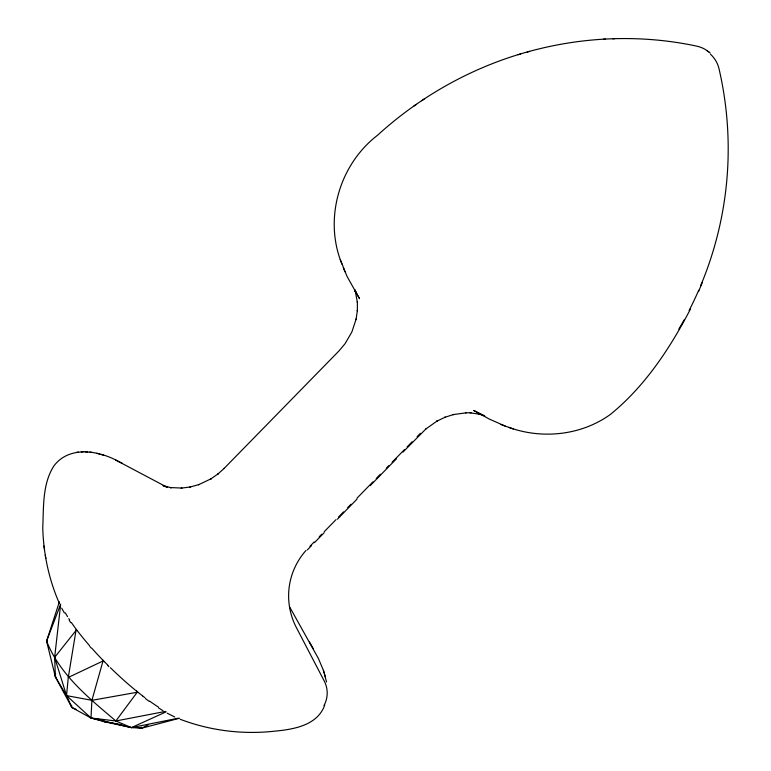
<?xml version="1.0" encoding="UTF-8"?>
<svg xmlns="http://www.w3.org/2000/svg" width="771" height="771" viewBox="0 0 771 771"><rect width="100%" height="100%" fill="white"/><g stroke="black" fill="none" stroke-linecap="round" stroke-linejoin="round"><path stroke-width="1.16" d="M55.531 673.411L55.387 676.928L71.838 707.479L90.988 717.984L104.287 721.685L131.436 727.622L141.748 728.181L179.556 718.235M76.156 629.483L68.282 677.449L66.528 695.606L71.838 707.479L76.165 709.378M60.562 605.264L54.645 657.345L55.387 676.928L66.528 695.606L90.988 717.984L131.436 727.622L178.284 718.196M102.591 659.61L103.015 660.998L91.913 700.319L90.988 717.984L115.862 720.981L131.436 727.622L166.15 711.826M56.216 677.16L55.387 676.928L46.588 641.106L59.386 601.814M165.428 711.421L115.862 720.981C88.944 698.083 59.945 674.972 46.588 641.106L60.697 604.078M698.536 291.592L702.159 282.841M324.736 705.041C317.43 725.839 292.864 729.462 273.888 731.255C242.316 734.638 209.991 730.619 180.298 719.314M690.614 308.757C670.259 347.943 645.086 386.194 610.574 414.287C581.604 435.355 542.225 439.557 508.821 427.365M115.862 720.981L137.18 692.271L138.558 692.522M224.053 468.489L338.864 351.056L345.061 343.702L351.875 331.973L356.173 318.953L356.029 319.618L357.416 310.193L357.349 310.992L357.397 301.557L357.416 302.511L355.238 291.11M309.952 546.282L314.144 541.994M319.184 536.838L321.7 534.264M324.225 531.691L335.973 519.664M338.498 517.09L343.529 511.934M347.731 507.636L351.084 504.205M356.963 498.191L372.923 481.875M376.258 478.463L380.421 474.204M386.261 468.238L388.757 465.674M392.092 462.263L404.602 449.474M407.098 446.92L412.1 441.802M417.101 436.685L420.436 433.273M307.378 549.887L311.359 545.81M314.452 542.649L324.196 532.684M337.332 519.249L357.031 499.097M370.167 485.663L396.439 458.793M403.002 452.076L426.064 428.801M224.139 468.402L217.933 474.02L218.318 473.712L210.801 478.964L211.264 478.704L198.504 484.737L199.072 484.525L189.897 487.07L190.582 486.925L181.175 488.149L181.995 488.072L170.14 487.551L171.335 487.754L163.057 485.653L166.623 487.079M425.679 429.11L437.109 421.005L436.646 421.265L445.252 417.15L444.694 417.352L453.753 414.47L453.078 414.615L466.368 412.793M707.383 50.886C703.904 48.197 699.634 46.674 695.355 45.836C643.804 35.042 589.844 36.401 538.736 48.978C478.858 63.492 423.077 93.725 377.597 135.204C339.23 164.676 323.492 219.031 341.929 264M413.892 106.051L416.379 104.374M421.679 100.731L424.137 99.073M137.074 727.371L141.748 728.181L148.196 724.904M68.282 677.449L103.015 660.998M527.181 52.062L529.629 51.358M518.054 54.712L520.589 53.989M118.965 461.665C99.295 450.64 69.785 445.33 54.105 465.626C42.27 483.668 43.716 506.961 42.762 527.701C43.427 553.79 48.949 579.85 59.531 603.732M137.18 692.271L91.913 700.319L66.528 695.606L54.645 657.345L76.271 630.167L77.379 630.543M76.589 452.326L78.497 452.153M81.244 451.873L83.123 451.71M612.723 38.781L614.564 38.704M603.452 39.186L605.437 39.109M465.453 412.784L471.071 412.832M46.588 641.106L47.233 641.144M470.108 412.822L480.179 414.287M85.176 451.719L87.402 451.931M89.764 452.124L91.942 452.326M97.801 718.842L104.287 721.685L121.847 724.73M481.268 414.528L478.454 413.805L483.822 415.598M96.799 453.29L99.478 454.052M101.02 454.476L103.632 455.227M484.786 415.964L473.712 410.442L489.334 419.096L505.217 426.074M501.025 424.57L513.303 428.975M174.766 717.011L167.201 713.185M167.509 487.474L115.611 460.017M119.139 461.752L122.396 463.352M163.009 710.717L158.585 707.903M149.131 701.321L145.411 698.545M709.069 52.177L710.139 53.054M707.123 50.693L709.204 52.274M107.661 665.44L108.904 666.684M89.908 646.609L91.017 647.862M70.797 622.689L69.226 620.443M103.593 720.509L104.287 721.685M64.417 612.993L61.68 608.146M326.547 681.978L323.415 670.365L318.442 658.569L289.751 607.134M313.18 648.546L309.402 641.935M141.247 727.169L141.748 728.181M355.412 291.419L356.327 293.337L354.621 289.906L359.517 298.676L346.998 276.297L340.252 259.567M354.602 289.588L356.135 293.356L354.901 290.089M343.336 267.604L344.907 271.749M323.415 670.365L324.205 672.958M324.678 674.5L325.497 677.15M43.995 546.032L44.535 549.627M45.306 555.12L45.817 558.512M71.568 705.147L71.838 707.479M158.392 707.055A87.894 18.706 44.4 0 1 149.593 701.099M144.948 697.688A87.894 18.706 44.4 0 1 142.577 695.885M142.587 695.895A85.167 18.128 44.4 0 1 136.12 690.768M135.291 690.084A87.894 18.706 44.4 0 1 110.398 667.696M107.95 665.286A87.894 18.706 44.4 0 1 103.15 660.429A85.167 18.128 44.4 0 1 96.182 653.076A87.894 18.706 44.4 0 1 91.759 648.18M89.619 645.741A87.894 18.706 44.4 0 1 71.52 622.737M69.65 619.951A85.167 18.128 44.4 0 1 68.773 618.602M67.549 616.636A87.894 18.706 44.4 0 1 65.333 612.868M710.505 54.249A29.125 28.122 8.2 0 1 719.006 68.706A378.657 365.589 8.2 0 1 700.579 285.868M324.003 705.494A27.65 26.696 8.2 0 0 324.215 680.957L296.478 627.787A72.821 70.306 8.2 0 1 306.048 550.388M698.719 290.214A378.657 365.589 8.2 0 1 689.11 310.472M684.118 319.869A378.657 365.589 8.2 0 1 678.846 329.101M102.996 661.104A47.416 35.254 32.7 0 1 104.422 661.614M136.274 690.373A47.416 35.254 32.7 0 1 137.065 692.271"/></g></svg>
